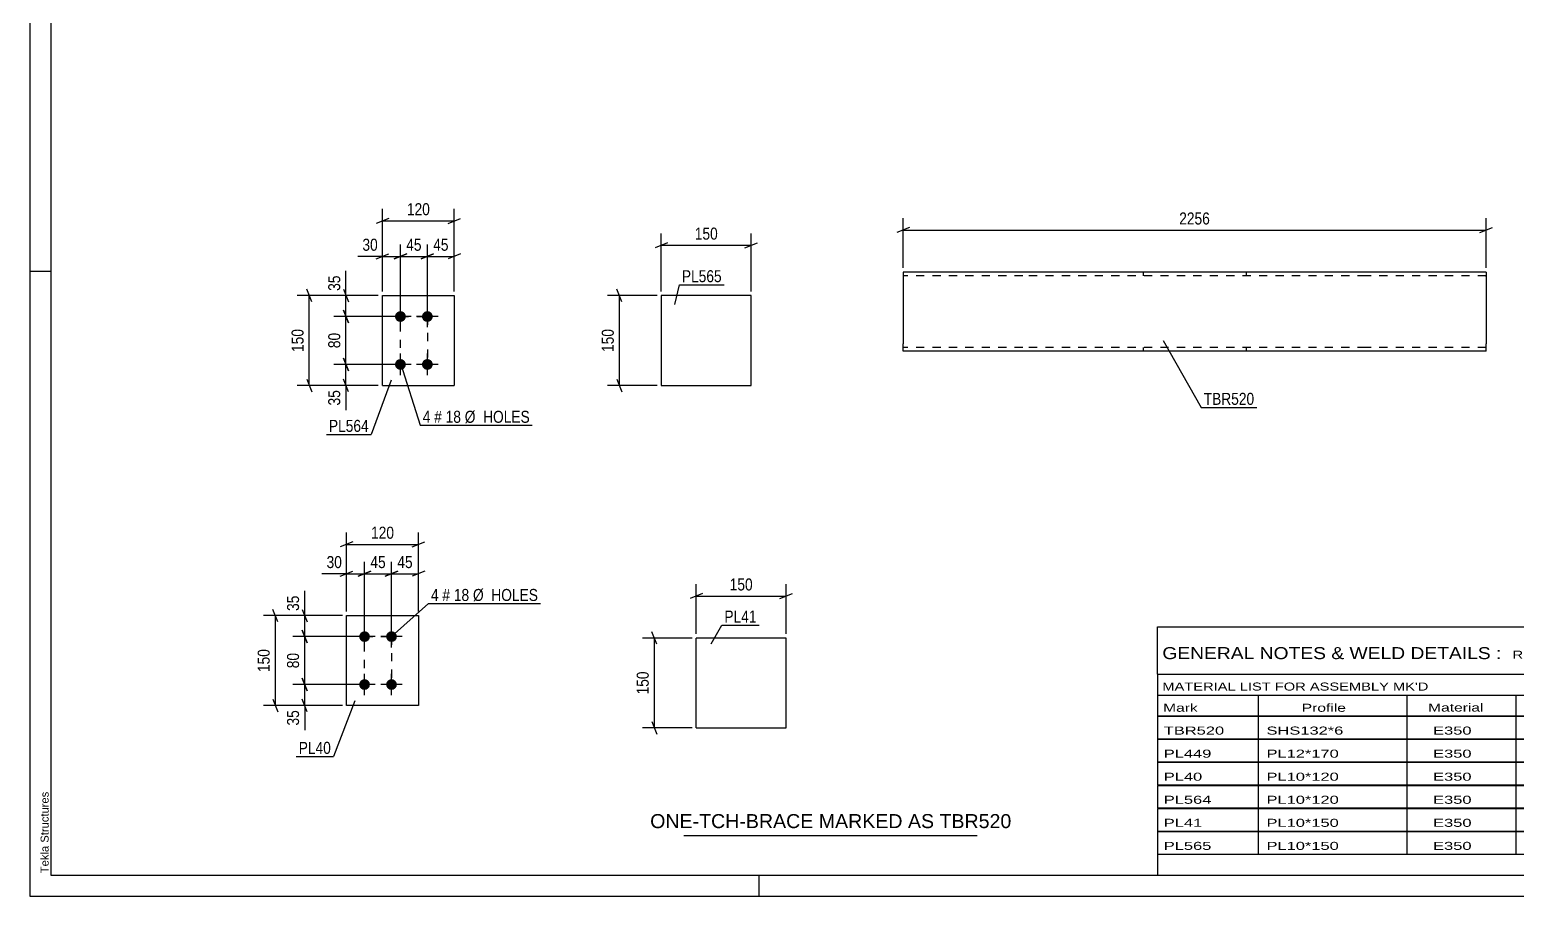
# Model space of a CAD drawing. Header units: millimetres. Extents: x 0 to 594, y 0 to 420.
# Drawn here: x 0 to 354.8, y 0 to 206.7 of the extents above; entities that cross this region are included whole.
import ezdxf

# ---------------------------------------------------------------- set-up
doc = ezdxf.new("R2010")
doc.units = ezdxf.units.MM
doc.linetypes.add('DXK_LINE_DOT2', pattern=[3.9198, 1.9599, -1.9599])
doc.styles.add('Arial', font='arial.ttf', dxfattribs={"height": 0.2})
doc.styles.add('Arial Narrow', font='ARIALN.TTF', dxfattribs={"height": 0.2})

# ---------------------------------------------------------------- blocks, each defined once
blk = doc.blocks.new('Unknown-585696428-1128')
at = {"color": 5, "linetype": 'Continuous'}
for p, q in [((0, 420), (0, 0)), ((5, 415), (5, 5)), ((5, 149), (0, 149)), ((5, 5), (589, 5)), ((174, 0), (174, 5)), ((0, 0), (594, 0))]:
    blk.add_line(p, q, dxfattribs=at)
at = {"color": 174, "linetype": 'Continuous', "style": 'Arial'}
blk.add_text('Tekla Structures', height=1.9102, rotation=90, dxfattribs=at).set_placement((4.5, 5.5))
blk = doc.blocks.new('Bolt-585696428-2770 - 2764')
at = {"linetype": 'Continuous'}
for points in [[(79.86, 60.64, -1), (79.86, 63.21, -1)], [(86.29, 60.64, -1), (86.29, 63.21, -1)], [(79.86, 49.21, -1), (79.86, 51.78, -1)], [(86.29, 49.21, -1), (86.29, 51.78, -1)]]:
    blk.add_hatch(color=1, dxfattribs=at).paths.add_polyline_path(points)
at = {"color": 1, "linetype": 'Continuous'}
for p, q in [((79.86, 59.35), (79.86, 64.5)), ((86.29, 59.35), (86.29, 64.5)), ((82.43, 61.93), (77.29, 61.93)), ((88.86, 61.93), (83.72, 61.93)), ((82.43, 50.5), (77.29, 50.5)), ((79.86, 47.93), (79.86, 53.07)), ((88.86, 50.5), (83.72, 50.5)), ((86.29, 47.93), (86.29, 53.07))]:
    blk.add_line(p, q, dxfattribs=at)
blk = doc.blocks.new('Part-585696428-2775 - 2764')
at = {"color": 2, "linetype": 'Continuous'}
for p, q in [((75.58, 45.5), (75.58, 66.93)), ((75.58, 66.93), (92.72, 66.93)), ((92.72, 66.93), (92.72, 45.5)), ((92.72, 45.5), (75.58, 45.5))]:
    blk.add_line(p, q, dxfattribs=at)
blk = doc.blocks.new('Part-585696428-2499 - 2493')
at = {"color": 2, "linetype": 'Continuous'}
for p, q in [((84.13, 121.85), (84.13, 143.27)), ((84.13, 143.27), (101.27, 143.27)), ((101.27, 143.27), (101.27, 121.85)), ((84.13, 121.85), (84.13, 121.85)), ((84.13, 121.85), (101.27, 121.85)), ((101.27, 121.85), (101.27, 121.85))]:
    blk.add_line(p, q, dxfattribs=at)
at = {"color": 7, "linetype": 'DXK_LINE_DOT2'}
for p, q in [((84.13, 143.27), (101.27, 143.27)), ((84.13, 121.85), (101.27, 121.85))]:
    blk.add_line(p, q, dxfattribs=at)
blk = doc.blocks.new('Bolt-585696428-2504 - 2493')
at = {"linetype": 'Continuous'}
for points in [[(88.41, 139.56), (88.68, 139.53), (88.94, 139.45), (89.17, 139.31), (89.37, 139.13), (89.53, 138.92), (89.64, 138.67), (89.69, 138.41), (89.69, 138.14), (89.64, 137.88), (89.53, 137.63), (89.37, 137.41), (89.17, 137.23), (88.94, 137.1), (88.68, 137.02), (88.41, 136.99), (88.15, 137.02), (87.89, 137.1), (87.66, 137.23), (87.46, 137.41), (87.3, 137.63), (87.19, 137.88), (87.13, 138.14), (87.13, 138.41), (87.19, 138.67), (87.3, 138.92), (87.46, 139.13), (87.66, 139.31), (87.89, 139.45), (88.15, 139.53)], [(94.84, 139.56), (95.11, 139.53), (95.36, 139.45), (95.6, 139.31), (95.8, 139.13), (95.95, 138.92), (96.06, 138.67), (96.12, 138.41), (96.12, 138.14), (96.06, 137.88), (95.95, 137.63), (95.8, 137.41), (95.6, 137.23), (95.36, 137.1), (95.11, 137.02), (94.84, 136.99), (94.57, 137.02), (94.32, 137.1), (94.09, 137.23), (93.89, 137.41), (93.73, 137.63), (93.62, 137.88), (93.56, 138.14), (93.56, 138.41), (93.62, 138.67), (93.73, 138.92), (93.89, 139.13), (94.09, 139.31), (94.32, 139.45), (94.57, 139.53)], [(88.41, 128.13), (88.68, 128.1), (88.94, 128.02), (89.17, 127.89), (89.37, 127.71), (89.53, 127.49), (89.64, 127.24), (89.69, 126.98), (89.69, 126.71), (89.64, 126.45), (89.53, 126.2), (89.37, 125.99), (89.17, 125.81), (88.94, 125.67), (88.68, 125.59), (88.41, 125.56), (88.15, 125.59), (87.89, 125.67), (87.66, 125.81), (87.46, 125.99), (87.3, 126.2), (87.19, 126.45), (87.13, 126.71), (87.13, 126.98), (87.19, 127.24), (87.3, 127.49), (87.46, 127.71), (87.66, 127.89), (87.89, 128.02), (88.15, 128.1)], [(94.84, 128.13), (95.11, 128.1), (95.36, 128.02), (95.6, 127.89), (95.8, 127.71), (95.95, 127.49), (96.06, 127.24), (96.12, 126.98), (96.12, 126.71), (96.06, 126.45), (95.95, 126.2), (95.8, 125.99), (95.6, 125.81), (95.36, 125.67), (95.11, 125.59), (94.84, 125.56), (94.57, 125.59), (94.32, 125.67), (94.09, 125.81), (93.89, 125.99), (93.73, 126.2), (93.62, 126.45), (93.56, 126.71), (93.56, 126.98), (93.62, 127.24), (93.73, 127.49), (93.89, 127.71), (94.09, 127.89), (94.32, 128.02), (94.57, 128.1)]]:
    blk.add_hatch(color=1, dxfattribs=at).paths.add_polyline_path(points)
at = {"color": 1, "linetype": 'Continuous'}
for p, q in [((88.41, 135.7), (88.41, 140.85)), ((94.84, 135.7), (94.84, 140.85)), ((90.98, 138.27), (85.84, 138.27)), ((97.41, 138.27), (92.27, 138.27)), ((88.41, 124.27), (88.41, 129.42)), ((94.84, 124.27), (94.84, 129.42)), ((90.98, 126.85), (85.84, 126.85)), ((97.41, 126.85), (92.27, 126.85))]:
    blk.add_line(p, q, dxfattribs=at)
blk = doc.blocks.new('Part-585696428-1445 - 1429')
at = {"color": 2, "linetype": 'Continuous'}
for p, q in [((180.42, 61.59), (158.99, 61.59)), ((158.99, 40.16), (158.99, 61.59)), ((180.42, 40.16), (180.42, 61.59)), ((158.99, 40.16), (180.42, 40.16))]:
    blk.add_line(p, q, dxfattribs=at)
blk = doc.blocks.new('Part-585696428-2712 - 2706')
at = {"color": 2, "linetype": 'Continuous'}
for p, q in [((172.08, 143.27), (150.65, 143.27)), ((150.65, 143.27), (150.65, 121.85)), ((172.08, 121.85), (172.08, 143.27)), ((150.65, 121.85), (172.08, 121.85))]:
    blk.add_line(p, q, dxfattribs=at)
blk = doc.blocks.new('Part-585696428-2743 - 2736')
at = {"color": 2, "linetype": 'Continuous'}
for p, q in [((236.88, 148.88), (208.31, 148.88)), ((208.31, 148.88), (208.31, 131.73)), ((318.7, 148.88), (236.98, 148.88)), ((347.37, 148.88), (318.8, 148.88)), ((347.37, 148.88), (347.37, 131.73)), ((208.31, 130.52), (208.31, 131.73)), ((347.37, 130.02), (347.37, 131.73)), ((208.31, 130.15), (208.31, 130.52)), ((208.31, 130.02), (208.31, 130.15)), ((236.88, 130.02), (208.31, 130.02)), ((318.7, 130.02), (236.98, 130.02)), ((347.37, 130.02), (318.8, 130.02))]:
    blk.add_line(p, q, dxfattribs=at)
at = {"color": 7, "linetype": 'DXK_LINE_DOT2'}
for p, q in [((236.88, 148.02), (208.31, 148.02)), ((318.7, 148.02), (236.98, 148.02)), ((265.55, 148.88), (265.55, 148.02)), ((290.13, 148.88), (290.13, 148.02)), ((347.37, 148.02), (318.8, 148.02)), ((347.37, 148.02), (347.37, 147.95)), ((347.37, 147.95), (347.37, 148.02)), ((347.37, 147.82), (347.37, 147.95)), ((347.37, 147.95), (347.37, 147.82)), ((208.31, 131.08), (208.31, 131.73)), ((208.31, 130.52), (208.31, 131.41)), ((347.37, 130.94), (347.37, 131.41)), ((208.31, 130.88), (208.31, 130.94)), ((208.31, 130.88), (208.31, 130.94)), ((236.88, 130.88), (208.31, 130.88)), ((208.31, 130.02), (208.31, 130.02)), ((318.7, 130.88), (236.98, 130.88)), ((265.68, 130.02), (265.68, 130.88)), ((290.26, 130.02), (290.26, 130.88)), ((347.37, 130.88), (318.8, 130.88)), ((347.37, 130.88), (347.37, 130.94))]:
    blk.add_line(p, q, dxfattribs=at)
blk = doc.blocks.new('Rectangle-585696428-2860 - 2764')
at = {"color": 1, "linetype": 'DXK_LINE_DOT2'}
blk.add_lwpolyline([(79.86, 61.93), (86.29, 61.93), (86.29, 50.5), (79.86, 50.5), (79.86, 61.93)], close=True, dxfattribs=at)
blk = doc.blocks.new('Rectangle-585696428-2693 - 2493')
at = {"color": 1, "linetype": 'DXK_LINE_DOT2'}
blk.add_lwpolyline([(88.41, 138.27), (94.84, 138.27), (94.84, 126.85), (88.41, 126.85), (88.41, 138.27)], close=True, dxfattribs=at)
blk = doc.blocks.new('StraightDimension-585696428-2830 - 2764')
at = {"color": 7, "linetype": 'Continuous'}
for p, q in [((75.58, 67.93), (75.58, 79.78)), ((79.86, 62.93), (79.86, 79.78)), ((74.08, 76.33), (77.08, 77.53)), ((75.58, 76.93), (79.86, 76.93)), ((81.36, 77.53), (78.36, 76.33))]:
    blk.add_line(p, q, dxfattribs=at)
at = {"color": 0}
blk.add_wipeout([(75.05, 77.68), (75.05, 81.88), (70.2, 81.88), (70.2, 77.68)], dxfattribs=at)
at = {"color": 7, "linetype": 'Continuous'}
blk.add_line((75.58, 76.93), (69.67, 76.93), dxfattribs=at)
blk.add_line((75.58, 76.93), (69.67, 76.93), dxfattribs=at)
at = {"color": 3, "style": 'Arial Narrow'}
blk.add_text('30', height=2.863, dxfattribs=at).set_placement((70.8, 78.28))
blk = doc.blocks.new('StraightDimension-585696428-2799 - 2764')
at = {"color": 7, "linetype": 'Continuous'}
for p, q in [((78.86, 50.5), (62.73, 50.5)), ((64.98, 52), (66.18, 49)), ((65.58, 45.5), (65.58, 50.5)), ((66.18, 44), (64.98, 47)), ((74.58, 45.5), (62.73, 45.5))]:
    blk.add_line(p, q, dxfattribs=at)
at = {"color": 0}
blk.add_wipeout([(64.83, 44.97), (60.63, 44.97), (60.63, 40.12), (64.83, 40.12)], dxfattribs=at)
at = {"color": 7, "linetype": 'Continuous'}
blk.add_line((65.58, 45.5), (65.58, 39.59), dxfattribs=at)
blk.add_line((65.58, 45.5), (65.58, 39.59), dxfattribs=at)
at = {"color": 3, "style": 'Arial Narrow'}
blk.add_text('35', height=2.863, rotation=90.0002, dxfattribs=at).set_placement((64.23, 40.72))
blk = doc.blocks.new('StraightDimension-585696428-2777 - 2764')
at = {"color": 7, "linetype": 'Continuous'}
for p, q in [((75.58, 67.93), (75.58, 86.78)), ((92.72, 67.93), (92.72, 86.78)), ((77.08, 84.53), (74.08, 83.33)), ((75.58, 83.93), (92.72, 83.93)), ((91.22, 83.33), (94.22, 84.53))]:
    blk.add_line(p, q, dxfattribs=at)
at = {"color": 0}
blk.add_wipeout([(87.49, 84.68), (87.49, 88.88), (80.81, 88.88), (80.81, 84.68)], dxfattribs=at)
at = {"color": 3, "style": 'Arial Narrow'}
blk.add_text('120', height=2.863, dxfattribs=at).set_placement((81.41, 85.28))
blk = doc.blocks.new('StraightDimension-585696428-2788 - 2764')
at = {"color": 7, "linetype": 'Continuous'}
for p, q in [((59.18, 65.43), (57.98, 68.43)), ((74.58, 66.93), (55.73, 66.93)), ((58.58, 45.5), (58.58, 66.93)), ((57.98, 47), (59.18, 44)), ((74.58, 45.5), (55.73, 45.5))]:
    blk.add_line(p, q, dxfattribs=at)
at = {"color": 0}
blk.add_wipeout([(57.83, 59.55), (53.63, 59.55), (53.63, 52.87), (57.83, 52.87)], dxfattribs=at)
at = {"color": 3, "style": 'Arial Narrow'}
blk.add_text('150', height=2.863, rotation=90.0002, dxfattribs=at).set_placement((57.23, 53.47))
blk = doc.blocks.new('StraightDimension-585696428-2809 - 2764')
at = {"color": 7, "linetype": 'Continuous'}
for p, q in [((78.86, 61.93), (62.73, 61.93)), ((64.98, 63.43), (66.18, 60.43)), ((65.58, 50.5), (65.58, 61.93)), ((78.86, 50.5), (62.73, 50.5)), ((66.18, 49), (64.98, 52))]:
    blk.add_line(p, q, dxfattribs=at)
at = {"color": 0}
blk.add_wipeout([(64.83, 58.64), (60.63, 58.64), (60.63, 53.78), (64.83, 53.78)], dxfattribs=at)
at = {"color": 3, "style": 'Arial Narrow'}
blk.add_text('80', height=2.863, rotation=90.0002, dxfattribs=at).set_placement((64.23, 54.38))
blk = doc.blocks.new('StraightDimension-585696428-2819 - 2764')
at = {"color": 7, "linetype": 'Continuous'}
for p, q in [((64.98, 68.43), (66.18, 65.43)), ((74.58, 66.93), (62.73, 66.93)), ((65.58, 61.93), (65.58, 66.93)), ((78.86, 61.93), (62.73, 61.93)), ((66.18, 60.43), (64.98, 63.43))]:
    blk.add_line(p, q, dxfattribs=at)
at = {"color": 0}
blk.add_wipeout([(64.83, 72.31), (60.63, 72.31), (60.63, 67.45), (64.83, 67.45)], dxfattribs=at)
at = {"color": 7, "linetype": 'Continuous'}
blk.add_line((65.58, 66.93), (65.58, 72.83), dxfattribs=at)
blk.add_line((65.58, 66.93), (65.58, 72.83), dxfattribs=at)
at = {"color": 3, "style": 'Arial Narrow'}
blk.add_text('35', height=2.863, rotation=90.0002, dxfattribs=at).set_placement((64.23, 68.05))
blk = doc.blocks.new('StraightDimension-585696428-2840 - 2764')
at = {"color": 7, "linetype": 'Continuous'}
for p, q in [((79.86, 62.93), (79.86, 79.78)), ((86.29, 62.93), (86.29, 79.78)), ((78.36, 76.33), (81.36, 77.53)), ((79.86, 76.93), (86.29, 76.93)), ((87.79, 77.53), (84.79, 76.33))]:
    blk.add_line(p, q, dxfattribs=at)
at = {"color": 0}
blk.add_wipeout([(85.5, 77.68), (85.5, 81.88), (80.65, 81.88), (80.65, 77.68)], dxfattribs=at)
at = {"color": 3, "style": 'Arial Narrow'}
blk.add_text('45', height=2.863, dxfattribs=at).set_placement((81.25, 78.28))
blk = doc.blocks.new('StraightDimension-585696428-2850 - 2764')
at = {"color": 7, "linetype": 'Continuous'}
for p, q in [((86.29, 62.93), (86.29, 79.78)), ((92.72, 67.93), (92.72, 79.78)), ((84.79, 76.33), (87.79, 77.53)), ((86.29, 76.93), (92.72, 76.93)), ((94.22, 77.53), (91.22, 76.33))]:
    blk.add_line(p, q, dxfattribs=at)
at = {"color": 0}
blk.add_wipeout([(91.93, 77.68), (91.93, 81.88), (87.08, 81.88), (87.08, 77.68)], dxfattribs=at)
at = {"color": 3, "style": 'Arial Narrow'}
blk.add_text('45', height=2.863, dxfattribs=at).set_placement((87.68, 78.28))
blk = doc.blocks.new('StraightDimension-585696428-2613 - 2493')
at = {"color": 7, "linetype": 'Continuous'}
for p, q in [((86.91, 152.02), (89.91, 153.22)), ((88.41, 139.27), (88.41, 155.47)), ((88.41, 152.62), (94.84, 152.62)), ((96.34, 153.22), (93.34, 152.02)), ((94.84, 139.27), (94.84, 155.47))]:
    blk.add_line(p, q, dxfattribs=at)
at = {"color": 0}
blk.add_wipeout([(94.06, 153.37), (94.06, 157.57), (89.2, 157.57), (89.2, 153.37)], dxfattribs=at)
at = {"color": 3, "style": 'Arial Narrow'}
blk.add_text('45', height=2.863, dxfattribs=at).set_placement((89.8, 153.97))
blk = doc.blocks.new('StraightDimension-585696428-2580 - 2493')
at = {"color": 7, "linetype": 'Continuous'}
for p, q in [((84.13, 144.27), (84.13, 163.94)), ((101.27, 144.27), (101.27, 163.94)), ((85.63, 161.69), (82.63, 160.49)), ((84.13, 161.09), (101.27, 161.09)), ((99.77, 160.49), (102.77, 161.69))]:
    blk.add_line(p, q, dxfattribs=at)
at = {"color": 0}
blk.add_wipeout([(96.04, 161.84), (96.04, 166.04), (89.36, 166.04), (89.36, 161.84)], dxfattribs=at)
at = {"color": 3, "style": 'Arial Narrow'}
blk.add_text('120', height=2.863, dxfattribs=at).set_placement((89.96, 162.44))
blk = doc.blocks.new('StraightDimension-585696428-2600 - 2493')
at = {"color": 7, "linetype": 'Continuous'}
for p, q in [((82.63, 152.02), (85.63, 153.22)), ((84.13, 144.27), (84.13, 155.47)), ((84.13, 152.62), (88.41, 152.62)), ((89.91, 153.22), (86.91, 152.02)), ((88.41, 139.27), (88.41, 155.47))]:
    blk.add_line(p, q, dxfattribs=at)
at = {"color": 0}
blk.add_wipeout([(83.6, 153.37), (83.6, 157.57), (78.75, 157.57), (78.75, 153.37)], dxfattribs=at)
at = {"color": 7, "linetype": 'Continuous'}
blk.add_line((84.13, 152.62), (78.22, 152.62), dxfattribs=at)
blk.add_line((84.13, 152.62), (78.22, 152.62), dxfattribs=at)
at = {"color": 3, "style": 'Arial Narrow'}
blk.add_text('30', height=2.863, dxfattribs=at).set_placement((79.35, 153.97))
blk = doc.blocks.new('StraightDimension-585696428-2623 - 2493')
at = {"color": 7, "linetype": 'Continuous'}
for p, q in [((93.34, 152.02), (96.34, 153.22)), ((94.84, 139.27), (94.84, 155.47)), ((94.84, 152.62), (101.27, 152.62)), ((102.77, 153.22), (99.77, 152.02)), ((101.27, 144.27), (101.27, 155.47))]:
    blk.add_line(p, q, dxfattribs=at)
at = {"color": 0}
blk.add_wipeout([(100.48, 153.37), (100.48, 157.57), (95.63, 157.57), (95.63, 153.37)], dxfattribs=at)
at = {"color": 3, "style": 'Arial Narrow'}
blk.add_text('45', height=2.863, dxfattribs=at).set_placement((96.23, 153.97))
blk = doc.blocks.new('StraightDimension-585696428-2640 - 2493')
at = {"color": 7, "linetype": 'Continuous'}
for p, q in [((83.13, 143.27), (63.81, 143.27)), ((67.26, 141.77), (66.06, 144.77)), ((66.66, 121.85), (66.66, 143.27)), ((83.13, 121.85), (63.81, 121.85)), ((66.06, 123.35), (67.26, 120.35))]:
    blk.add_line(p, q, dxfattribs=at)
at = {"color": 0}
blk.add_wipeout([(65.91, 135.9), (61.71, 135.9), (61.71, 129.22), (65.91, 129.22)], dxfattribs=at)
at = {"color": 3, "style": 'Arial Narrow'}
blk.add_text('150', height=2.863, rotation=90.0002, dxfattribs=at).set_placement((65.31, 129.82))
blk = doc.blocks.new('StraightDimension-585696428-2657 - 2493')
at = {"color": 7, "linetype": 'Continuous'}
for p, q in [((83.13, 143.27), (72.56, 143.27)), ((74.81, 144.77), (76.01, 141.77)), ((75.41, 138.27), (75.41, 143.27)), ((76.01, 136.77), (74.81, 139.77)), ((87.41, 138.27), (72.56, 138.27))]:
    blk.add_line(p, q, dxfattribs=at)
at = {"color": 0}
blk.add_wipeout([(74.66, 148.66), (70.46, 148.66), (70.46, 143.8), (74.66, 143.8)], dxfattribs=at)
at = {"color": 7, "linetype": 'Continuous'}
blk.add_line((75.41, 143.27), (75.41, 149.18), dxfattribs=at)
blk.add_line((75.41, 143.27), (75.41, 149.18), dxfattribs=at)
at = {"color": 3, "style": 'Arial Narrow'}
blk.add_text('35', height=2.863, rotation=90.0002, dxfattribs=at).set_placement((74.06, 144.4))
blk = doc.blocks.new('StraightDimension-585696428-2670 - 2493')
at = {"color": 7, "linetype": 'Continuous'}
for p, q in [((74.81, 139.77), (76.01, 136.77)), ((87.41, 138.27), (72.56, 138.27)), ((75.41, 126.85), (75.41, 138.27)), ((76.01, 125.35), (74.81, 128.35)), ((87.41, 126.85), (72.56, 126.85))]:
    blk.add_line(p, q, dxfattribs=at)
at = {"color": 0}
blk.add_wipeout([(74.66, 134.99), (70.46, 134.99), (70.46, 130.13), (74.66, 130.13)], dxfattribs=at)
at = {"color": 3, "style": 'Arial Narrow'}
blk.add_text('80', height=2.863, rotation=90.0002, dxfattribs=at).set_placement((74.06, 130.73))
blk = doc.blocks.new('StraightDimension-585696428-2680 - 2493')
at = {"color": 7, "linetype": 'Continuous'}
for p, q in [((74.81, 128.35), (76.01, 125.35)), ((87.41, 126.85), (72.56, 126.85)), ((75.41, 121.85), (75.41, 126.85)), ((83.13, 121.85), (72.56, 121.85)), ((76.01, 120.35), (74.81, 123.35))]:
    blk.add_line(p, q, dxfattribs=at)
at = {"color": 0}
blk.add_wipeout([(74.66, 121.32), (70.46, 121.32), (70.46, 116.46), (74.66, 116.46)], dxfattribs=at)
at = {"color": 7, "linetype": 'Continuous'}
blk.add_line((75.41, 121.85), (75.41, 115.94), dxfattribs=at)
blk.add_line((75.41, 121.85), (75.41, 115.94), dxfattribs=at)
at = {"color": 3, "style": 'Arial Narrow'}
blk.add_text('35', height=2.863, rotation=90.0002, dxfattribs=at).set_placement((74.06, 117.06))
blk = doc.blocks.new('StraightDimension-585696428-1447 - 1429')
at = {"color": 7, "linetype": 'Continuous'}
for p, q in [((157.99, 61.59), (146.14, 61.59)), ((149.59, 60.09), (148.39, 63.09)), ((148.99, 40.16), (148.99, 61.59)), ((157.99, 40.16), (146.14, 40.16)), ((148.39, 41.66), (149.59, 38.66))]:
    blk.add_line(p, q, dxfattribs=at)
at = {"color": 0}
blk.add_wipeout([(148.24, 54.22), (144.04, 54.22), (144.04, 47.53), (148.24, 47.53)], dxfattribs=at)
at = {"color": 3, "style": 'Arial Narrow'}
blk.add_text('150', height=2.863, rotation=90.0002, dxfattribs=at).set_placement((147.64, 48.13))
blk = doc.blocks.new('StraightDimension-585696428-1454 - 1429')
at = {"color": 7, "linetype": 'Continuous'}
for p, q in [((160.49, 72.19), (157.49, 70.99)), ((158.99, 62.59), (158.99, 74.44)), ((158.99, 71.59), (180.42, 71.59)), ((178.92, 70.99), (181.92, 72.19)), ((180.42, 62.59), (180.42, 74.44))]:
    blk.add_line(p, q, dxfattribs=at)
at = {"color": 0}
blk.add_wipeout([(173.05, 72.34), (173.05, 76.54), (166.36, 76.54), (166.36, 72.34)], dxfattribs=at)
at = {"color": 3, "style": 'Arial Narrow'}
blk.add_text('150', height=2.863, dxfattribs=at).set_placement((166.96, 72.94))
blk = doc.blocks.new('StraightDimension-585696428-2714 - 2706')
at = {"color": 7, "linetype": 'Continuous'}
for p, q in [((150.65, 144.27), (150.65, 158.12)), ((172.08, 144.27), (172.08, 158.12)), ((152.15, 155.87), (149.15, 154.67)), ((150.65, 155.27), (172.08, 155.27)), ((170.58, 154.67), (173.58, 155.87))]:
    blk.add_line(p, q, dxfattribs=at)
at = {"color": 0}
blk.add_wipeout([(164.71, 156.02), (164.71, 160.22), (158.03, 160.22), (158.03, 156.02)], dxfattribs=at)
at = {"color": 3, "style": 'Arial Narrow'}
blk.add_text('150', height=2.863, dxfattribs=at).set_placement((158.63, 156.62))
blk = doc.blocks.new('StraightDimension-585696428-2725 - 2706')
at = {"color": 7, "linetype": 'Continuous'}
for p, q in [((149.65, 143.27), (137.8, 143.27)), ((141.25, 141.77), (140.05, 144.77)), ((140.65, 121.85), (140.65, 143.27)), ((149.65, 121.85), (137.8, 121.85)), ((140.05, 123.35), (141.25, 120.35))]:
    blk.add_line(p, q, dxfattribs=at)
at = {"color": 0}
blk.add_wipeout([(139.9, 135.9), (135.7, 135.9), (135.7, 129.22), (139.9, 129.22)], dxfattribs=at)
at = {"color": 3, "style": 'Arial Narrow'}
blk.add_text('150', height=2.863, rotation=90.0002, dxfattribs=at).set_placement((139.3, 129.82))
blk = doc.blocks.new('StraightDimension-585696428-2748 - 2736')
at = {"color": 7, "linetype": 'Continuous'}
for p, q in [((208.31, 149.88), (208.31, 161.73)), ((347.37, 149.88), (347.37, 161.73)), ((209.81, 159.48), (206.81, 158.28)), ((208.31, 158.88), (347.37, 158.88)), ((345.87, 158.28), (348.87, 159.48))]:
    blk.add_line(p, q, dxfattribs=at)
at = {"color": 0}
blk.add_wipeout([(282.09, 159.63), (282.09, 163.83), (273.58, 163.83), (273.58, 159.63)], dxfattribs=at)
at = {"color": 3, "style": 'Arial Narrow'}
blk.add_text('2256', height=2.863, dxfattribs=at).set_placement((274.18, 160.23))
blk = doc.blocks.new('Unknown-585696428-5707')
at = {"color": 7, "linetype": 'Continuous'}
for p, q in [((269, 64.25), (429, 64.25)), ((269, 53), (269, 64.25)), ((429, 64.25), (429, 53)), ((269, 53), (429, 53)), ((269, 53), (269, 48)), ((429, 53), (429, 48)), ((269, 48), (429, 48)), ((269, 48), (269, 43)), ((293, 48), (293, 43)), ((328.5, 48), (328.5, 43)), ((354.5, 48), (354.5, 43)), ((367.5, 48), (367.5, 43)), ((385, 48), (385, 43)), ((407, 48), (407, 43)), ((429, 48), (429, 43)), ((269, 43), (429, 43)), ((269, 42.95), (269, 37.55)), ((269, 42.95), (429, 42.95)), ((293, 43), (293, 37.5)), ((328.5, 43), (328.5, 37.5)), ((354.5, 43), (354.5, 37.5)), ((367.5, 43), (367.5, 37.5)), ((385, 43), (385, 37.5)), ((407, 43), (407, 37.5)), ((429, 42.95), (429, 37.55)), ((269, 37.55), (429, 37.55)), ((269, 37.45), (269, 32.05)), ((269, 37.45), (429, 37.45)), ((293, 37.5), (293, 32)), ((328.5, 37.5), (328.5, 32)), ((354.5, 37.5), (354.5, 32)), ((367.5, 37.5), (367.5, 32)), ((385, 37.5), (385, 32)), ((407, 37.5), (407, 32)), ((429, 37.45), (429, 32.05)), ((269, 32.05), (429, 32.05)), ((269, 31.95), (269, 26.55)), ((269, 31.95), (429, 31.95)), ((293, 32), (293, 26.5)), ((328.5, 32), (328.5, 26.5)), ((354.5, 32), (354.5, 26.5)), ((367.5, 32), (367.5, 26.5)), ((385, 32), (385, 26.5)), ((407, 32), (407, 26.5)), ((429, 31.95), (429, 26.55)), ((269, 26.55), (429, 26.55)), ((269, 26.45), (269, 21.05)), ((269, 26.45), (429, 26.45)), ((293, 26.5), (293, 21)), ((328.5, 26.5), (328.5, 21)), ((354.5, 26.5), (354.5, 21)), ((367.5, 26.5), (367.5, 21)), ((385, 26.5), (385, 21)), ((407, 26.5), (407, 21)), ((429, 26.45), (429, 21.05)), ((269, 21.05), (429, 21.05)), ((269, 20.95), (269, 15.55)), ((269, 20.95), (429, 20.95)), ((293, 21), (293, 15.5)), ((328.5, 21), (328.5, 15.5)), ((354.5, 21), (354.5, 15.5)), ((367.5, 21), (367.5, 15.5)), ((385, 21), (385, 15.5)), ((407, 21), (407, 15.5)), ((429, 20.95), (429, 15.55)), ((269, 15.55), (429, 15.55)), ((269, 15.45), (269, 10.05)), ((269, 15.45), (429, 15.45)), ((293, 15.5), (293, 10)), ((328.5, 15.5), (328.5, 10)), ((354.5, 15.5), (354.5, 10)), ((367.5, 15.5), (367.5, 10)), ((385, 15.5), (385, 10)), ((407, 15.5), (407, 10)), ((429, 15.45), (429, 10.05)), ((269, 10.05), (429, 10.05)), ((269, 10), (429, 10)), ((269, 10), (269, 5)), ((385, 10), (385, 5)), ((407, 10), (407, 5)), ((429, 10), (429, 5)), ((269, 5), (429, 5))]:
    blk.add_line(p, q, dxfattribs=at)
at = {"color": 7, "style": 'Arial Narrow'}
for s, height, width, p in [('GENERAL NOTES & WELD DETAILS :', 2.8633, 1.4, (270.15, 56.56)), ('REFER TYP DRAWING TYP-01', 1.9089, 1.6, (353.7, 56.66)), ("MATERIAL LIST FOR ASSEMBLY MK'D", 1.9089, 1.6, (270.15, 49.06)), ('TBR520', 1.909, 1.794707, (361.59, 48.97)), ('1', 1.91, 1.794707, (391.08, 49.06)), ('No. Required', 1.9089, 1.6, (400.41, 49.06)), ('Mark', 1.909, 1.7, (270.34, 44)), ('Profile', 1.909, 1.7, (303.41, 44)), ('Material', 1.909, 1.7, (333.54, 44.06)), ('No.', 1.909, 1.7, (358.5, 44.06)), ('Length', 1.909, 1.7, (369, 44.06)), ('Area', 1.909, 1.7, (391.5, 44.06)), ('Weight', 1.909, 1.7, (411, 44.06))]:
    blk.add_text(s, height=height, dxfattribs=dict(at, width=width)).set_placement(p)
at = {"color": 7, "linetype": 'Continuous', "style": 'Arial Narrow'}
for s, height, width, p in [('TBR520', 1.909, 1.794707, (270.5, 38.56)), ('SHS132*6', 1.909, 1.794707, (295, 38.56)), ('E350', 1.909, 1.794707, (334.74, 38.56)), ('1', 1.91, 1.794707, (358.86, 38.56)), ('2256', 1.909, 1.794707, (371.58, 38.56)), ('1.2', 1.909, 1.794707, (395.32, 38.56)), ('53.3', 1.909, 1.794707, (414.14, 38.56)), ('PL449', 1.909, 1.794707, (270.5, 33.06)), ('PL12*170', 1.909, 1.794707, (295, 33.06)), ('E350', 1.909, 1.794707, (334.74, 33.06)), ('1', 1.91, 1.794707, (358.86, 33.06)), ('393', 1.909, 1.794707, (373.77, 33.06)), ('0.1', 1.909, 1.794707, (395.32, 33.06)), ('6.3', 1.909, 1.794707, (416.33, 33.06)), ('PL40', 1.909, 1.794707, (270.5, 27.56)), ('PL10*120', 1.909, 1.794707, (295, 27.56)), ('E350', 1.909, 1.794707, (334.74, 27.56)), ('2', 1.91, 1.794707, (358.86, 27.56)), ('150', 1.909, 1.794707, (373.77, 27.56)), ('0.0', 1.909, 1.794707, (395.32, 27.56)), ('2.8', 1.909, 1.794707, (416.33, 27.56)), ('PL564', 1.909, 1.794707, (270.5, 22.06)), ('PL10*120', 1.909, 1.794707, (295, 22.06)), ('E350', 1.909, 1.794707, (334.74, 22.06)), ('2', 1.91, 1.794707, (358.86, 22.06)), ('150', 1.909, 1.794707, (373.77, 22.06)), ('0.0', 1.909, 1.794707, (395.32, 22.06)), ('2.8', 1.909, 1.794707, (416.33, 22.06)), ('PL41', 1.909, 1.794707, (270.5, 16.56)), ('PL10*150', 1.909, 1.794707, (295, 16.56)), ('E350', 1.909, 1.794707, (334.74, 16.56)), ('1', 1.91, 1.794707, (358.86, 16.56)), ('150', 1.909, 1.794707, (373.77, 16.56)), ('0.1', 1.909, 1.794707, (395.32, 16.56)), ('1.8', 1.909, 1.794707, (416.33, 16.56)), ('PL565', 1.909, 1.794707, (270.5, 11.06)), ('PL10*150', 1.909, 1.794707, (295, 11.06)), ('E350', 1.909, 1.794707, (334.74, 11.06)), ('1', 1.91, 1.794707, (358.86, 11.06)), ('150', 1.909, 1.794707, (373.77, 11.06)), ('0.1', 1.909, 1.794707, (395.32, 11.06)), ('1.8', 1.909, 1.794707, (416.33, 11.06)), ('Total', 1.909, 1.7, (371.33, 6.5)), ('1.6', 1.909, 1.794707, (394.83, 6.5)), ('68.8', 1.909, 1.794707, (414.14, 6.5))]:
    blk.add_text(s, height=height, dxfattribs=dict(at, width=width)).set_placement(p)
blk = doc.blocks.new('Unknown-585696428-5708')
at = {"color": 7, "linetype": 'Continuous'}
blk.add_line((156, 14.5), (226, 14.5), dxfattribs=at)
at = {"color": 7, "style": 'Arial'}
blk.add_text('ONE-TCH-BRACE MARKED AS TBR520', height=3.3428, dxfattribs=at).set_placement((147.99, 16.25))
blk = doc.blocks.new('Mark-585696428-2766 - 2764')
at = {"color": 0}
blk.add_wipeout([(97.53, 70.43), (97.53, 73.43), (95.7, 73.43), (95.7, 70.43)], dxfattribs=at)
blk.add_wipeout([(97.53, 70.43), (97.53, 73.43), (95.7, 73.43), (95.7, 70.43)], dxfattribs=at)
at = {"color": 7, "linetype": 'Continuous'}
blk.add_line((86.29, 61.93), (95.1, 69.83), dxfattribs=at)
at = {"color": 0}
blk.add_wipeout([(100.26, 70.43), (100.26, 73.43), (98.43, 73.43), (98.43, 70.43)], dxfattribs=at)
blk.add_wipeout([(100.26, 70.43), (100.26, 73.43), (98.43, 73.43), (98.43, 70.43)], dxfattribs=at)
at = {"color": 3, "style": 'Arial Narrow'}
blk.add_text('4', height=2.86, dxfattribs=at).set_placement((95.7, 70.43))
at = {"color": 0}
blk.add_wipeout([(104.82, 70.43), (104.82, 73.43), (101.16, 73.43), (101.16, 70.43)], dxfattribs=at)
blk.add_wipeout([(104.82, 70.43), (104.82, 73.43), (101.16, 73.43), (101.16, 70.43)], dxfattribs=at)
at = {"color": 3, "style": 'Arial Narrow'}
blk.add_text('#', height=2.86, dxfattribs=at).set_placement((98.43, 70.43))
at = {"color": 0}
blk.add_wipeout([(121.24, 70.43), (121.24, 73.43), (105.72, 73.43), (105.72, 70.43)], dxfattribs=at)
blk.add_wipeout([(121.24, 70.43), (121.24, 73.43), (105.72, 73.43), (105.72, 70.43)], dxfattribs=at)
at = {"color": 7, "linetype": 'Continuous'}
blk.add_line((95.1, 69.83), (121.84, 69.83), dxfattribs=at)
at = {"color": 3, "style": 'Arial Narrow'}
for s, p in [('18', (101.16, 70.43)), ('Ø  HOLES', (105.72, 70.43))]:
    blk.add_text(s, height=2.863, dxfattribs=at).set_placement(p)
blk = doc.blocks.new('Mark-585696428-2771 - 2764')
at = {"color": 0}
blk.add_wipeout([(71.84, 33.96), (71.84, 36.96), (64.16, 36.96), (64.16, 33.96)], dxfattribs=at)
blk.add_wipeout([(71.84, 33.96), (71.84, 36.96), (64.16, 36.96), (64.16, 33.96)], dxfattribs=at)
at = {"color": 30, "linetype": 'Continuous'}
for p in [(77.58, 46.61), (63.56, 33.36)]:
    blk.add_line(p, (72.44, 33.36), dxfattribs=at)
at = {"color": 3, "style": 'Arial Narrow'}
blk.add_text('PL40', height=2.863, dxfattribs=at).set_placement((64.16, 33.96))
blk = doc.blocks.new('Mark-585696428-2500 - 2493')
at = {"color": 0}
blk.add_wipeout([(95.57, 112.93), (95.57, 115.93), (93.74, 115.93), (93.74, 112.93)], dxfattribs=at)
blk.add_wipeout([(95.57, 112.93), (95.57, 115.93), (93.74, 115.93), (93.74, 112.93)], dxfattribs=at)
at = {"color": 7, "linetype": 'Continuous'}
blk.add_line((88.46, 127.15), (93.14, 112.33), dxfattribs=at)
at = {"color": 0}
blk.add_wipeout([(98.3, 112.93), (98.3, 115.93), (96.47, 115.93), (96.47, 112.93)], dxfattribs=at)
blk.add_wipeout([(98.3, 112.93), (98.3, 115.93), (96.47, 115.93), (96.47, 112.93)], dxfattribs=at)
at = {"color": 3, "style": 'Arial Narrow'}
blk.add_text('4', height=2.86, dxfattribs=at).set_placement((93.74, 112.93))
at = {"color": 0}
blk.add_wipeout([(102.86, 112.93), (102.86, 115.93), (99.2, 115.93), (99.2, 112.93)], dxfattribs=at)
blk.add_wipeout([(102.86, 112.93), (102.86, 115.93), (99.2, 115.93), (99.2, 112.93)], dxfattribs=at)
at = {"color": 3, "style": 'Arial Narrow'}
blk.add_text('#', height=2.86, dxfattribs=at).set_placement((96.47, 112.93))
at = {"color": 0}
blk.add_wipeout([(119.28, 112.93), (119.28, 115.93), (103.76, 115.93), (103.76, 112.93)], dxfattribs=at)
blk.add_wipeout([(119.28, 112.93), (119.28, 115.93), (103.76, 115.93), (103.76, 112.93)], dxfattribs=at)
at = {"color": 7, "linetype": 'Continuous'}
blk.add_line((93.14, 112.33), (119.88, 112.33), dxfattribs=at)
at = {"color": 3, "style": 'Arial Narrow'}
for s, p in [('18', (99.2, 112.93)), ('Ø  HOLES', (103.76, 112.93))]:
    blk.add_text(s, height=2.863, dxfattribs=at).set_placement(p)
blk = doc.blocks.new('Mark-585696428-2495 - 2493')
at = {"color": 0}
blk.add_wipeout([(80.86, 110.77), (80.86, 113.77), (71.36, 113.77), (71.36, 110.77)], dxfattribs=at)
blk.add_wipeout([(80.86, 110.77), (80.86, 113.77), (71.36, 113.77), (71.36, 110.77)], dxfattribs=at)
at = {"color": 30, "linetype": 'Continuous'}
for p in [(86.18, 123.13), (70.76, 110.17)]:
    blk.add_line(p, (81.46, 110.17), dxfattribs=at)
at = {"color": 3, "style": 'Arial Narrow'}
blk.add_text('PL564', height=2.863, dxfattribs=at).set_placement((71.36, 110.77))
blk = doc.blocks.new('Mark-585696428-1441 - 1429')
at = {"color": 0}
blk.add_wipeout([(173.36, 65.28), (173.36, 68.28), (165.69, 68.28), (165.69, 65.28)], dxfattribs=at)
blk.add_wipeout([(173.36, 65.28), (173.36, 68.28), (165.69, 68.28), (165.69, 65.28)], dxfattribs=at)
at = {"color": 30, "linetype": 'Continuous'}
for p, q in [((162.55, 60.19), (165.09, 64.68)), ((165.09, 64.68), (173.96, 64.68))]:
    blk.add_line(p, q, dxfattribs=at)
at = {"color": 3, "style": 'Arial Narrow'}
blk.add_text('PL41', height=2.863, dxfattribs=at).set_placement((165.69, 65.28))
blk = doc.blocks.new('Mark-585696428-2708 - 2706')
at = {"color": 0}
blk.add_wipeout([(165.05, 146.47), (165.05, 149.47), (155.55, 149.47), (155.55, 146.47)], dxfattribs=at)
blk.add_wipeout([(165.05, 146.47), (165.05, 149.47), (155.55, 149.47), (155.55, 146.47)], dxfattribs=at)
at = {"color": 30, "linetype": 'Continuous'}
for p, q in [((153.9, 141.18), (154.95, 145.87)), ((154.95, 145.87), (165.65, 145.87))]:
    blk.add_line(p, q, dxfattribs=at)
at = {"color": 3, "style": 'Arial Narrow'}
blk.add_text('PL565', height=2.863, dxfattribs=at).set_placement((155.55, 146.47))
blk = doc.blocks.new('Mark-585696428-2739 - 2736')
at = {"color": 0}
blk.add_wipeout([(292.07, 117.21), (292.07, 120.21), (280.02, 120.21), (280.02, 117.21)], dxfattribs=at)
blk.add_wipeout([(292.07, 117.21), (292.07, 120.21), (280.02, 120.21), (280.02, 117.21)], dxfattribs=at)
at = {"color": 30, "linetype": 'Continuous'}
for p, q in [((270.32, 132.59), (279.42, 116.61)), ((279.42, 116.61), (292.67, 116.61))]:
    blk.add_line(p, q, dxfattribs=at)
at = {"color": 3, "style": 'Arial Narrow'}
blk.add_text('TBR520', height=2.863, dxfattribs=at).set_placement((280.02, 117.21))

msp = doc.modelspace()

# ---------------------------------------------------------------- block references
for name in ['Unknown-585696428-1128', 'Part-585696428-2743 - 2736', 'Part-585696428-2499 - 2493', 'Part-585696428-2712 - 2706', 'Bolt-585696428-2504 - 2493', 'Rectangle-585696428-2693 - 2493', 'Part-585696428-2775 - 2764', 'Bolt-585696428-2770 - 2764', 'Unknown-585696428-5707', 'Rectangle-585696428-2860 - 2764', 'Part-585696428-1445 - 1429', 'Unknown-585696428-5708']:
    msp.add_blockref(name, (0, 0))

# ---------------------------------------------------------------- next in the draw order: block references
for name in ['StraightDimension-585696428-2748 - 2736', 'StraightDimension-585696428-2714 - 2706', 'StraightDimension-585696428-2613 - 2493', 'Mark-585696428-2739 - 2736', 'StraightDimension-585696428-2830 - 2764', 'StraightDimension-585696428-1447 - 1429', 'StraightDimension-585696428-2799 - 2764']:
    msp.add_blockref(name, (0, 0))

# ---------------------------------------------------------------- next in the draw order: block references
for name in ['StraightDimension-585696428-2580 - 2493', 'Mark-585696428-2708 - 2706', 'StraightDimension-585696428-2725 - 2706', 'StraightDimension-585696428-2777 - 2764', 'StraightDimension-585696428-1454 - 1429']:
    msp.add_blockref(name, (0, 0))

# ---------------------------------------------------------------- next in the draw order: block references
for name in ['StraightDimension-585696428-2600 - 2493', 'StraightDimension-585696428-2623 - 2493', 'StraightDimension-585696428-2788 - 2764', 'Mark-585696428-1441 - 1429']:
    msp.add_blockref(name, (0, 0))

# ---------------------------------------------------------------- next in the draw order: block references
for name in ['StraightDimension-585696428-2640 - 2493', 'StraightDimension-585696428-2809 - 2764', 'Mark-585696428-2771 - 2764']:
    msp.add_blockref(name, (0, 0))

# ---------------------------------------------------------------- next in the draw order: block references
for name in ['StraightDimension-585696428-2657 - 2493', 'StraightDimension-585696428-2819 - 2764']:
    msp.add_blockref(name, (0, 0))

# ---------------------------------------------------------------- next in the draw order: block references
for name in ['StraightDimension-585696428-2670 - 2493', 'StraightDimension-585696428-2840 - 2764']:
    msp.add_blockref(name, (0, 0))

# ---------------------------------------------------------------- next in the draw order: block references
for name in ['StraightDimension-585696428-2680 - 2493', 'StraightDimension-585696428-2850 - 2764']:
    msp.add_blockref(name, (0, 0))

# ---------------------------------------------------------------- next in the draw order: block references
for name in ['Mark-585696428-2500 - 2493', 'Mark-585696428-2495 - 2493', 'Mark-585696428-2766 - 2764']:
    msp.add_blockref(name, (0, 0))

doc.saveas('drawing.dxf')
